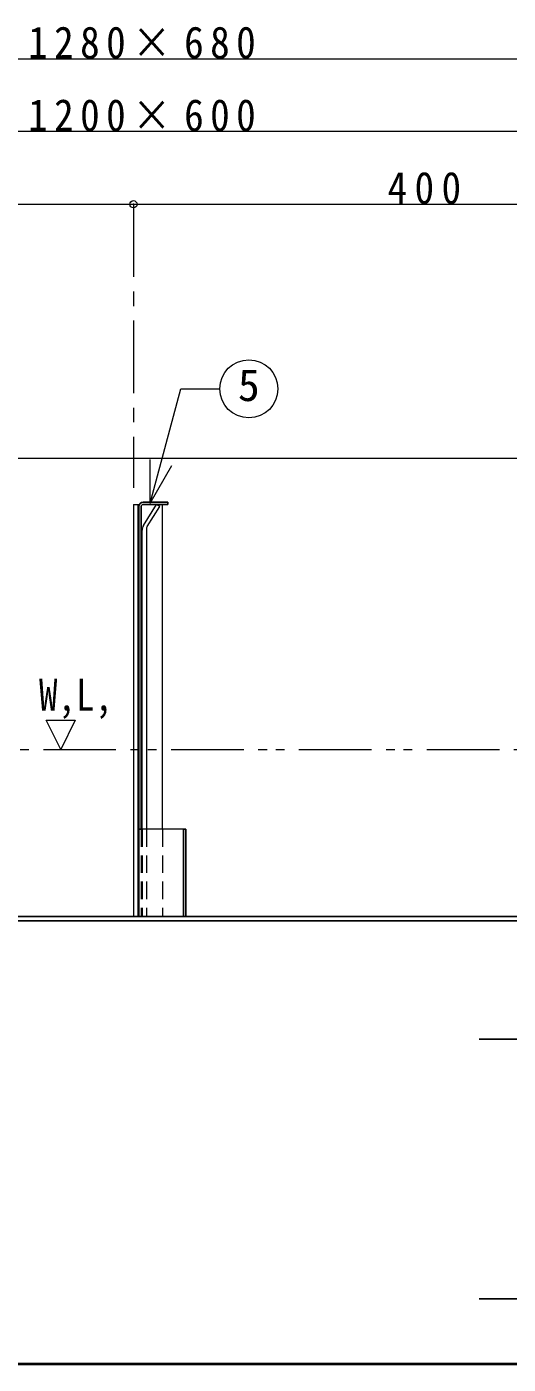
# Model space of a CAD drawing. Units: millimetres at full size, sheet at 1:10; details may follow other scales. Extents: x -2125 to 1925, y -1405 to 1405.
# Drawn here: x -411 to -80, y -1405 to -485 of the extents above; entities that cross this region are included whole.
import ezdxf
from ezdxf.enums import TextEntityAlignment as Align

# ---------------------------------------------------------------- set-up
doc = ezdxf.new("R2010")
doc.units = ezdxf.units.MM
doc.header["$LTSCALE"] = 10
doc.header["$PDMODE"] = 32
doc.header["$PDSIZE"] = 5
for name, pattern in [('CHAIN1', [8, 5, -1, 1, -1]), ('DASHED1', [1.8, 1.2, -0.6]), ('DOUBLE_CHAIN1', [8.8, 5, -1, 0.6, -0.6, 0.6, -1])]:
    doc.linetypes.add(name, pattern=pattern)
doc.layers.add('0-A', color=4, linetype='Continuous', lineweight=9)
doc.styles.add('ＭＳ ゴシック', font='')
doc.styles.get('ＭＳ ゴシック').set_extended_font_data('MS Gothic')

msp = doc.modelspace()

# ---------------------------------------------------------------- linework, layer by layer
at = {"layer": '0-A'}
for p, q in [((-972.8, -506.98), (307.2, -506.98)), ((267.2, -556.98), (-932.8, -556.98)), ((-737.8, -606.98), (-337.8, -606.98)), ((-337.8, -606.98), (62.2, -606.98)), ((273.2, -781.98), (-938.8, -781.98)), ((-334.8, -813.48), (-333.64, -813.48)), ((-317.8, -1036.98), (-317.8, -813.48))]:
    msp.add_line(p, q, dxfattribs=at)
at = {"layer": '0-A', "linetype": 'CHAIN1'}
msp.add_line((-337.8, -606.98), (-337.8, -801.98), dxfattribs=at)
at = {"layer": '0-A', "color": 7, "lineweight": 18}
for p, q in [((-326.27, -812.57), (-305.21, -733.96)), ((-305.21, -733.96), (-278.31, -733.96)), ((-326.27, -812.57), (-326.27, -782.57)), ((-326.27, -812.57), (-311.27, -786.59)), ((-337.8, -813.48), (-334.8, -813.48)), ((-337.8, -813.48), (-337.8, -1096.98)), ((-334.8, -813.48), (-334.8, -1096.98)), ((-330.88, -828.02), (-321.8, -813.49)), ((-331.8, -1036.98), (-331.8, -831.2)), ((-328.8, -830.34), (-328.8, -1036.98)), ((-334.05, -1036.98), (-334.05, -1096.98)), ((-303.3, -1036.98), (-332.55, -1036.98))]:
    msp.add_line(p, q, dxfattribs=at)
at = {"layer": '0-A', "color": 5, "lineweight": 25}
for p, q in [((-334.05, -814.98), (-334.05, -1036.98)), ((-332.55, -814.98), (-332.55, -1036.98)), ((-314.05, -811.98), (-331.05, -811.98)), ((-331.05, -813.48), (-314.05, -813.48)), ((-314.05, -811.98), (-314.05, -813.48)), ((-332.55, -1036.98), (-334.05, -1036.98)), ((-301.8, -1036.98), (-301.8, -1096.98)), ((-935.8, -1096.98), (270.2, -1096.98)), ((-935.8, -1099.98), (270.2, -1099.98))]:
    msp.add_line(p, q, dxfattribs=at)
at = {"layer": '0-A', "linetype": 'DOUBLE_CHAIN1'}
msp.add_line((-927.8, -981.98), (62.7, -981.98), dxfattribs=at)
at = {"layer": '0-A', "color": 7, "linetype": 'DASHED1', "lineweight": 18}
msp.add_line((-332.55, -1036.98), (-332.55, -1096.98), dxfattribs=at)
at = {"layer": '0-A', "linetype": 'DASHED1'}
for p, q in [((-331.8, -1036.98), (-331.8, -1096.98)), ((-328.8, -1036.98), (-328.8, -1096.98)), ((-317.8, -1036.98), (-317.8, -1096.98))]:
    msp.add_line(p, q, dxfattribs=at)
at = {"layer": '0-A', "color": 6, "lineweight": 25}
for p, q in [((-99.8, -1181.41), (1880.2, -1181.41)), ((1880.2, -1359.98), (-99.8, -1359.98))]:
    msp.add_line(p, q, dxfattribs=at)
at = {"layer": '0-A', "color": 1, "lineweight": 40}
msp.add_line((1925.2, -1404.98), (-2124.8, -1404.98), dxfattribs=at)
at = {"layer": '0-A', "color": 7, "lineweight": 18}
msp.add_lwpolyline([(-328.34, -828.75), (-319.65, -814.84), (-321.8, -813.49)], dxfattribs=at)
at = {"layer": '0-A'}
msp.add_lwpolyline([(-387.8, -981.98), (-397.8, -961.98), (-377.8, -961.98)], close=True, dxfattribs=at)
at = {"layer": '0-A', "color": 5, "lineweight": 25}
msp.add_lwpolyline([(-301.8, -1036.98), (-303.3, -1036.98), (-303.3, -1096.98)], dxfattribs=at)
at = {"layer": '0-A', "color": 7, "lineweight": 18}
msp.add_circle((-258.31, -733.96), 20, dxfattribs=at)
at = {"layer": '0-A', "color": 5, "lineweight": 25}
for radius in [3, 1.5]:
    msp.add_arc((-331.05, -814.98), radius, 90, 180, dxfattribs=at)
at = {"layer": '0-A', "color": 7, "lineweight": 18}
for centre, radius in [((-325.8, -831.2), 6), ((-325.8, -830.34), 3)]:
    msp.add_arc(centre, radius, 148, 180, dxfattribs=at)
at = {"layer": '0-A'}
msp.add_point((-337.8, -606.98), dxfattribs=at)

# ---------------------------------------------------------------- texts
at = {"layer": '0-A', "color": 7, "style": 'ＭＳ ゴシック'}
msp.add_text('5', height=21.99, dxfattribs=at).set_placement((-265.81, -748.96), align=Align.BOTTOM_LEFT)
at = {"layer": '0-A', "color": 7, "style": 'ＭＳ ゴシック', "width": 0.85}
msp.add_text('W,L,', height=21.99, dxfattribs=at).set_placement((-402.8, -961.98), align=Align.BOTTOM_LEFT)
at = {"layer": '0-A', "color": 7, "char_height": 21.99, "attachment_point": 7, "style": 'ＭＳ ゴシック'}
for s, insert in [('\\T1.33;\\W0.9;1280×680', (-410.3, -506.98)), ('\\T1.33;\\W0.9;1200×600', (-410.3, -556.98)), ('\\T1.38;\\W0.9;400', (-162.8, -606.98))]:
    msp.add_mtext(s, dxfattribs=dict(at, insert=insert))

doc.saveas('drawing.dxf')
